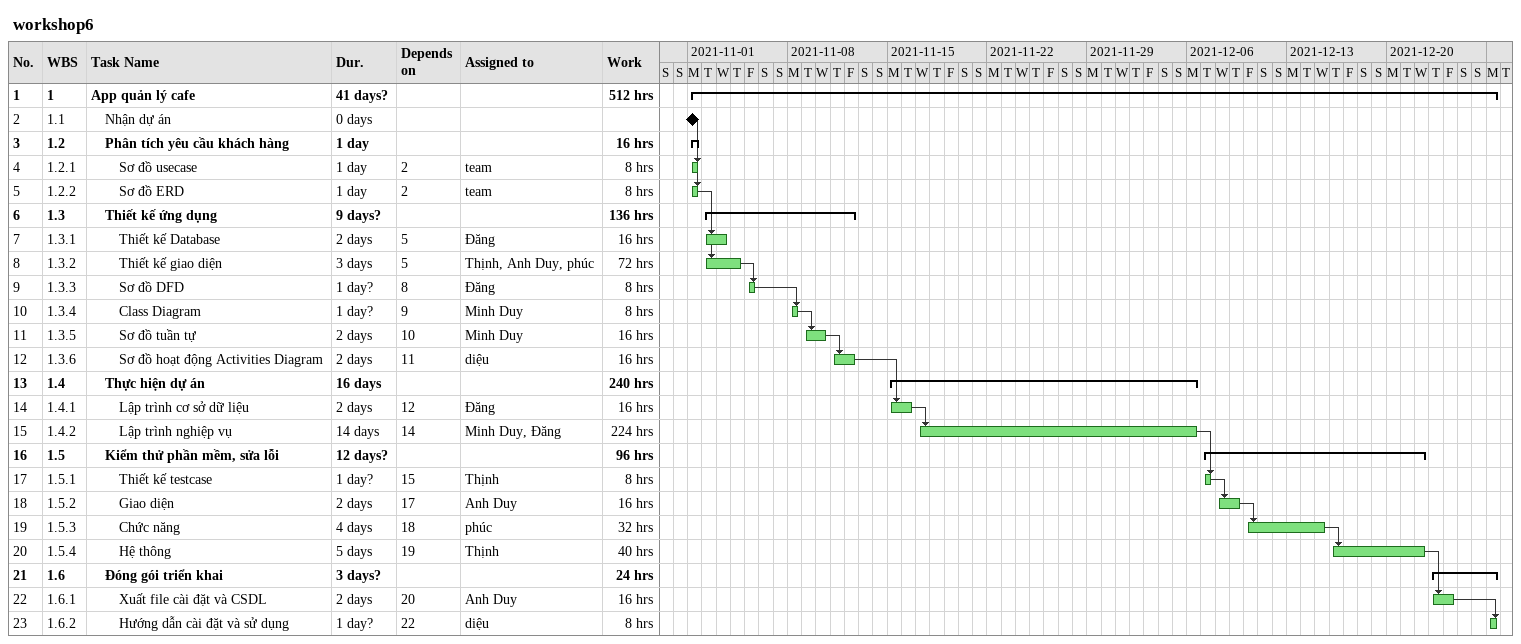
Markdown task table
workshop6

| ID | WBS | Task | Duration | Start | Finish | Predecessors | Resources | Work (h) |
|---|---|---|---|---|---|---|---|---|
| 1 | 1 | **App quản lý cafe** | 41d? | 2021-11-01 | 2021-12-27 |  |  | 512 |
| 2 | 1.1 | Nhận dự án | 0d | 2021-11-01 | 2021-11-01 |  |  |  |
| 3 | 1.2 | **Phân tích yêu cầu khách hàng** | 1d | 2021-11-01 | 2021-11-01 |  |  | 16 |
| 4 | 1.2.1 | Sơ đồ usecase | 1d | 2021-11-01 | 2021-11-01 | 2 | team | 8 |
| 5 | 1.2.2 | Sơ đồ ERD | 1d | 2021-11-01 | 2021-11-01 | 2 | team | 8 |
| 6 | 1.3 | **Thiết kế ứng dụng** | 9d? | 2021-11-02 | 2021-11-12 |  |  | 136 |
| 7 | 1.3.1 | Thiết kế Database | 2d | 2021-11-02 | 2021-11-03 | 5 | Đăng | 16 |
| 8 | 1.3.2 | Thiết kế giao diện | 3d | 2021-11-02 | 2021-11-04 | 5 | Thịnh, Anh Duy, phúc | 72 |
| 9 | 1.3.3 | Sơ đồ DFD | 1d? | 2021-11-05 | 2021-11-05 | 8 | Đăng | 8 |
| 10 | 1.3.4 | Class Diagram | 1d? | 2021-11-08 | 2021-11-08 | 9 | Minh Duy | 8 |
| 11 | 1.3.5 | Sơ đồ tuần tự | 2d | 2021-11-09 | 2021-11-10 | 10 | Minh Duy | 16 |
| 12 | 1.3.6 | Sơ đồ hoạt động Activities Diagram | 2d | 2021-11-11 | 2021-11-12 | 11 | diệu | 16 |
| 13 | 1.4 | **Thực hiện dự án** | 16d | 2021-11-15 | 2021-12-06 |  |  | 240 |
| 14 | 1.4.1 | Lập trình cơ sở dữ liệu | 2d | 2021-11-15 | 2021-11-16 | 12 | Đăng | 16 |
| 15 | 1.4.2 | Lập trình nghiệp vụ | 14d | 2021-11-17 | 2021-12-06 | 14 | Minh Duy, Đăng | 224 |
| 16 | 1.5 | **Kiểm thử phần mềm, sửa lỗi** | 12d? | 2021-12-07 | 2021-12-22 |  |  | 96 |
| 17 | 1.5.1 | Thiết kế testcase | 1d? | 2021-12-07 | 2021-12-07 | 15 | Thịnh | 8 |
| 18 | 1.5.2 | Giao diện | 2d | 2021-12-08 | 2021-12-09 | 17 | Anh Duy | 16 |
| 19 | 1.5.3 | Chức năng | 4d | 2021-12-10 | 2021-12-15 | 18 | phúc | 32 |
| 20 | 1.5.4 | Hệ thông | 5d | 2021-12-16 | 2021-12-22 | 19 | Thịnh | 40 |
| 21 | 1.6 | **Đóng gói triển khai** | 3d? | 2021-12-23 | 2021-12-27 |  |  | 24 |
| 22 | 1.6.1 | Xuất file cài đặt và CSDL | 2d | 2021-12-23 | 2021-12-24 | 20 | Anh Duy | 16 |
| 23 | 1.6.2 | Hướng dẫn cài đặt và sử dụng | 1d? | 2021-12-27 | 2021-12-27 | 22 | diệu | 8 |
